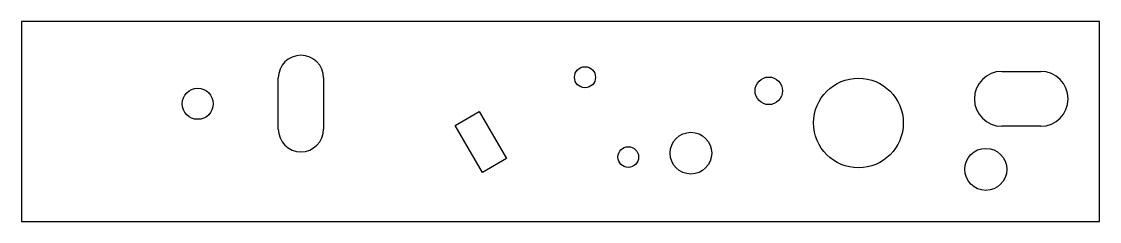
# Model space of a CAD drawing. Header units: millimetres. Extents: x 0 to 168, y 0 to 31.
import ezdxf

# ---------------------------------------------------------------- set-up
doc = ezdxf.new("R2010")
doc.units = ezdxf.units.MM
doc.layers.add('CUT', color=7, linetype='Continuous')

msp = doc.modelspace()

# ---------------------------------------------------------------- linework, layer by layer
at = {"layer": 'CUT'}
for p, q in [((168.1, 31.12), (0, 31.12)), ((0, 31.12), (0, 0)), ((168.1, 0), (168.1, 31.12)), ((40.02, 14.38), (40.02, 22.34)), ((47.11, 22.34), (47.11, 14.38)), ((152.87, 23.36), (158.95, 23.36)), ((67.65, 14.95), (71.38, 17.11)), ((71.38, 17.11), (75.61, 9.78)), ((71.88, 7.63), (67.65, 14.95)), ((158.95, 14.82), (152.87, 14.82)), ((75.61, 9.78), (71.88, 7.63)), ((0, 0), (168.1, 0))]:
    msp.add_line(p, q, dxfattribs=at)
for centre, radius in [((87.87, 22.45), 1.64), ((116.54, 20.34), 2.15), ((130.52, 15.33), 6.99), ((27.47, 18.32), 2.42), ((104.39, 10.63), 3.25), ((94.62, 10.02), 1.61), ((150.38, 8.11), 3.27)]:
    msp.add_circle(centre, radius, dxfattribs=at)
for centre, radius, start, end in [((43.57, 22.34), 3.54, 0, 180), ((152.87, 19.09), 4.27, 90, -90), ((158.95, 19.09), 4.27, -90, 90), ((43.57, 14.38), 3.54, 180, 0)]:
    msp.add_arc(centre, radius, start, end, dxfattribs=at)

doc.saveas('drawing.dxf')
